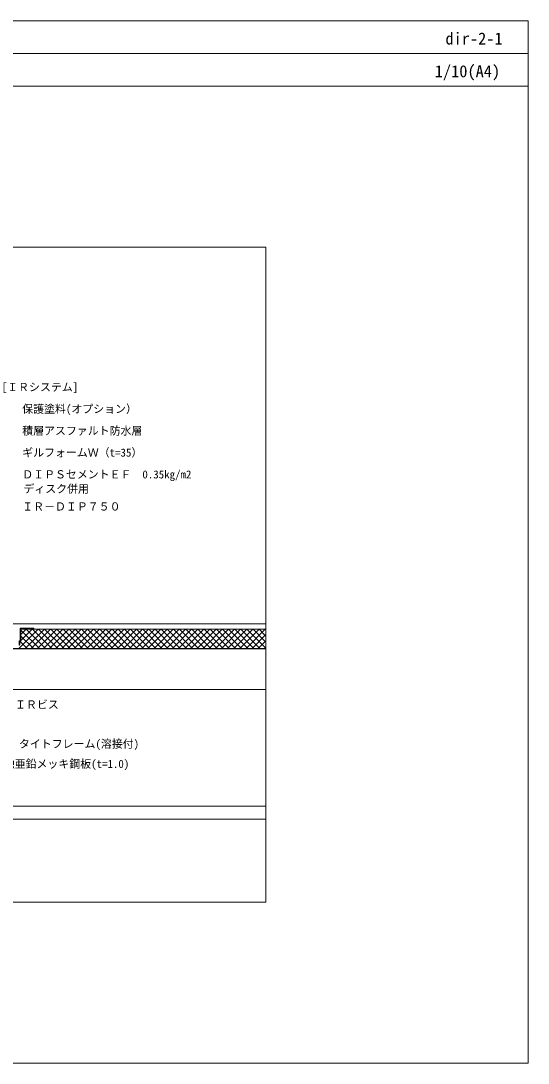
# Model space of a CAD drawing. Units: millimetres, scale not verified. Extents: x -1380 to 1380, y -955 to 955.
# Drawn here: x 451 to 1380, y -955 to 955 of the extents above; entities that cross this region are included whole.
import ezdxf
from ezdxf.enums import TextEntityAlignment as Align

# ---------------------------------------------------------------- set-up
doc = ezdxf.new("R2010")
doc.units = ezdxf.units.MM
doc.header["$LTSCALE"] = 3
for name, color, linetype, lineweight in [('0-0_0', 7, 'Continuous', 18), ('0-1_HATCH', 9, 'Continuous', 18), ('0-2_BOUSUI', 1, 'Continuous', 18), ('0-3_MOJI', 7, 'Continuous', 18), ('0-6_dannnetu', 6, 'Continuous', 18), ('0-8_TEKKOTU', 7, 'Continuous', 18), ('0-A_dekki', 3, 'Continuous', 18), ('0-C_ZATU', 6, 'Continuous', 18), ('0-D_WAKU', 7, 'Continuous', 18)]:
    doc.layers.add(name, color=color, linetype=linetype, lineweight=lineweight)
doc.styles.add('ＭＳ ゴシック', font='')
doc.styles.get('ＭＳ ゴシック').set_extended_font_data('MS Gothic')

msp = doc.modelspace()

# ---------------------------------------------------------------- linework, layer by layer
at = {"layer": '0-0_0'}
msp.add_line((-1379.971, 894.864), (1380.029, 894.864), dxfattribs=at)
msp.add_lwpolyline([(-899.971, -660.136), (900.029, -660.136), (900.029, 539.864), (-899.971, 539.864)], close=True, dxfattribs=at)
at = {"layer": '0-1_HATCH'}
for p, q in [((448.417, -194.936), (483.217, -160.136)), ((451.529, -169.374), (460.767, -160.136)), ((451.529, -180.599), (471.992, -160.136)), ((484.787, -194.952), (451.529, -161.694)), ((459.637, -194.941), (494.443, -160.136)), ((496.018, -194.957), (461.196, -160.136)), ((470.858, -194.946), (505.668, -160.136)), ((507.248, -194.962), (472.422, -160.136)), ((482.078, -194.951), (516.893, -160.136)), ((518.478, -194.967), (483.647, -160.136)), ((493.299, -194.956), (528.119, -160.136)), ((529.708, -194.972), (494.872, -160.136)), ((504.519, -194.961), (539.344, -160.136)), ((540.939, -194.977), (506.098, -160.136)), ((515.739, -194.966), (550.569, -160.136)), ((552.169, -194.982), (517.323, -160.136)), ((526.96, -194.971), (561.795, -160.136)), ((563.399, -194.987), (528.548, -160.136)), ((538.18, -194.976), (573.02, -160.136)), ((574.63, -194.992), (539.774, -160.136)), ((549.4, -194.981), (584.245, -160.136)), ((585.86, -194.997), (550.999, -160.136)), ((560.621, -194.986), (595.471, -160.136)), ((597.09, -195.002), (562.224, -160.136)), ((571.841, -194.991), (606.696, -160.136)), ((608.32, -195.007), (573.449, -160.136)), ((583.061, -194.996), (617.921, -160.136)), ((619.551, -195.012), (584.675, -160.136)), ((594.282, -195.001), (629.146, -160.136)), ((630.781, -195.017), (595.9, -160.136)), ((605.502, -195.006), (640.372, -160.136)), ((642.011, -195.022), (607.125, -160.136)), ((616.722, -195.011), (651.597, -160.136)), ((653.242, -195.027), (618.351, -160.136)), ((627.943, -195.016), (662.822, -160.136)), ((664.472, -195.032), (629.576, -160.136)), ((639.163, -195.021), (674.048, -160.136)), ((675.702, -195.037), (640.801, -160.136)), ((650.384, -195.026), (685.273, -160.136)), ((686.932, -195.042), (652.027, -160.136)), ((661.604, -195.031), (696.498, -160.136)), ((698.163, -195.047), (663.252, -160.136)), ((672.824, -195.036), (707.724, -160.136)), ((709.393, -195.052), (674.477, -160.136)), ((684.045, -195.041), (718.949, -160.136)), ((720.623, -195.057), (685.703, -160.136)), ((695.265, -195.046), (730.174, -160.136)), ((731.854, -195.062), (696.928, -160.136)), ((706.485, -195.051), (741.4, -160.136)), ((743.084, -195.067), (708.153, -160.136)), ((717.706, -195.056), (752.625, -160.136)), ((754.314, -195.072), (719.379, -160.136)), ((728.926, -195.06), (763.85, -160.136)), ((765.544, -195.077), (730.604, -160.136)), ((740.146, -195.065), (775.076, -160.136)), ((776.775, -195.082), (741.829, -160.136)), ((751.367, -195.07), (786.301, -160.136)), ((788.005, -195.087), (753.055, -160.136)), ((762.587, -195.075), (797.526, -160.136)), ((799.235, -195.092), (764.28, -160.136)), ((773.807, -195.08), (808.752, -160.136)), ((810.466, -195.097), (775.505, -160.136)), ((785.028, -195.085), (819.977, -160.136)), ((821.696, -195.102), (786.731, -160.136)), ((796.248, -195.09), (831.202, -160.136)), ((832.926, -195.106), (797.956, -160.136)), ((807.469, -195.095), (842.428, -160.136)), ((844.156, -195.111), (809.181, -160.136)), ((818.689, -195.1), (853.653, -160.136)), ((855.387, -195.116), (820.407, -160.136)), ((829.909, -195.105), (864.878, -160.136)), ((866.617, -195.121), (831.632, -160.136)), ((841.13, -195.11), (876.104, -160.136)), ((877.847, -195.126), (842.857, -160.136)), ((852.35, -195.115), (887.329, -160.136)), ((889.078, -195.131), (854.082, -160.136)), ((863.57, -195.12), (898.554, -160.136)), ((900.029, -194.857), (865.308, -160.136)), ((874.791, -195.125), (900.029, -169.887)), ((900.029, -183.632), (876.533, -160.136)), ((900.029, -172.407), (887.758, -160.136)), ((900.029, -161.181), (898.984, -160.136)), ((462.327, -194.943), (450.025, -182.64)), ((473.557, -194.948), (451.529, -172.92)), ((886.011, -195.13), (900.029, -181.112)), ((897.231, -195.135), (900.029, -192.337))]:
    msp.add_line(p, q, dxfattribs=at)
at = {"layer": '0-2_BOUSUI'}
msp.add_lwpolyline([(-740.971, 126.21), (-565.829, 126.21), (-549.971, 111.006), (-549.971, -230.994), (-505.829, -275.136), (175.887, -275.136), (220.029, -230.994), (220.029, -189.994), (259.887, -150.136), (900.029, -150.136)], dxfattribs=at)
at = {"layer": '0-6_dannnetu'}
msp.add_line((900.029, -160.136), (451.529, -160.136), dxfattribs=at)
at = {"layer": '0-8_TEKKOTU'}
for p, q in [((-304.971, -484.136), (900.029, -484.136)), ((-304.971, -508.136), (900.029, -508.136))]:
    msp.add_line(p, q, dxfattribs=at)
at = {"layer": '0-A_dekki'}
for p, q in [((900.029, -195.136), (275.029, -195.136)), ((900.029, -196.136), (275.029, -196.136)), ((900.029, -270.136), (345.029, -270.136))]:
    msp.add_line(p, q, dxfattribs=at)
at = {"layer": '0-C_ZATU'}
msp.add_lwpolyline([(448.029, -181.136), (450.029, -181.136), (450.029, -158.136), (475.029, -158.136), (475.029, -160.136), (451.529, -160.136), (451.529, -181.136), (449.529, -183.136), (449.529, -187.136), (449.029, -189.136), (448.029, -189.136)], close=True, dxfattribs=at)
at = {"layer": '0-D_WAKU'}
for points in [[(1380.029, 834.864), (-1379.971, 834.864), (-1379.971, 954.864), (1380.029, 954.864)], [(-1379.971, -955.136), (1380.029, -955.136), (1380.029, 954.864), (-1379.971, 954.864)]]:
    msp.add_lwpolyline(points, close=True, dxfattribs=at)

# ---------------------------------------------------------------- texts
at = {"layer": '0-3_MOJI', "style": 'ＭＳ ゴシック'}
for s, p in [('[ＩＲシステム]', (416.258, 271.957)), ('保護塗料(オプション）', (453.835, 231.957)), ('積層アスファルト防水層', (453.835, 191.957)), ('ギルフォームＷ（t=35）', (453.835, 151.957)), ('ＤＩＰＳセメントＥＦ\u30000.35kg/m2', (453.835, 111.957)), ('ディスク併用', (455.946, 85.556)), ('ＩＲ－ＤＩＰ７５０', (453.835, 53.106)), ('ＩＲビス', (440.657, -309.801)), ('タイトフレーム(溶接付)', (447.811, -381.791)), ('溶融亜鉛メッキ鋼板(t=1.0)', (399.984, -418.489))]:
    msp.add_text(s, height=14.66, dxfattribs=at).set_placement(p, align=Align.BOTTOM_LEFT)
at = {"layer": '0-D_WAKU', "style": 'ＭＳ ゴシック'}
for s, p in [('dir-2-1', (1228.582, 904.864)), ('1/10(A4)', (1209.09, 844.864))]:
    msp.add_text(s, height=21.99, dxfattribs=at).set_placement(p, align=Align.BOTTOM_LEFT)

doc.saveas('drawing.dxf')
